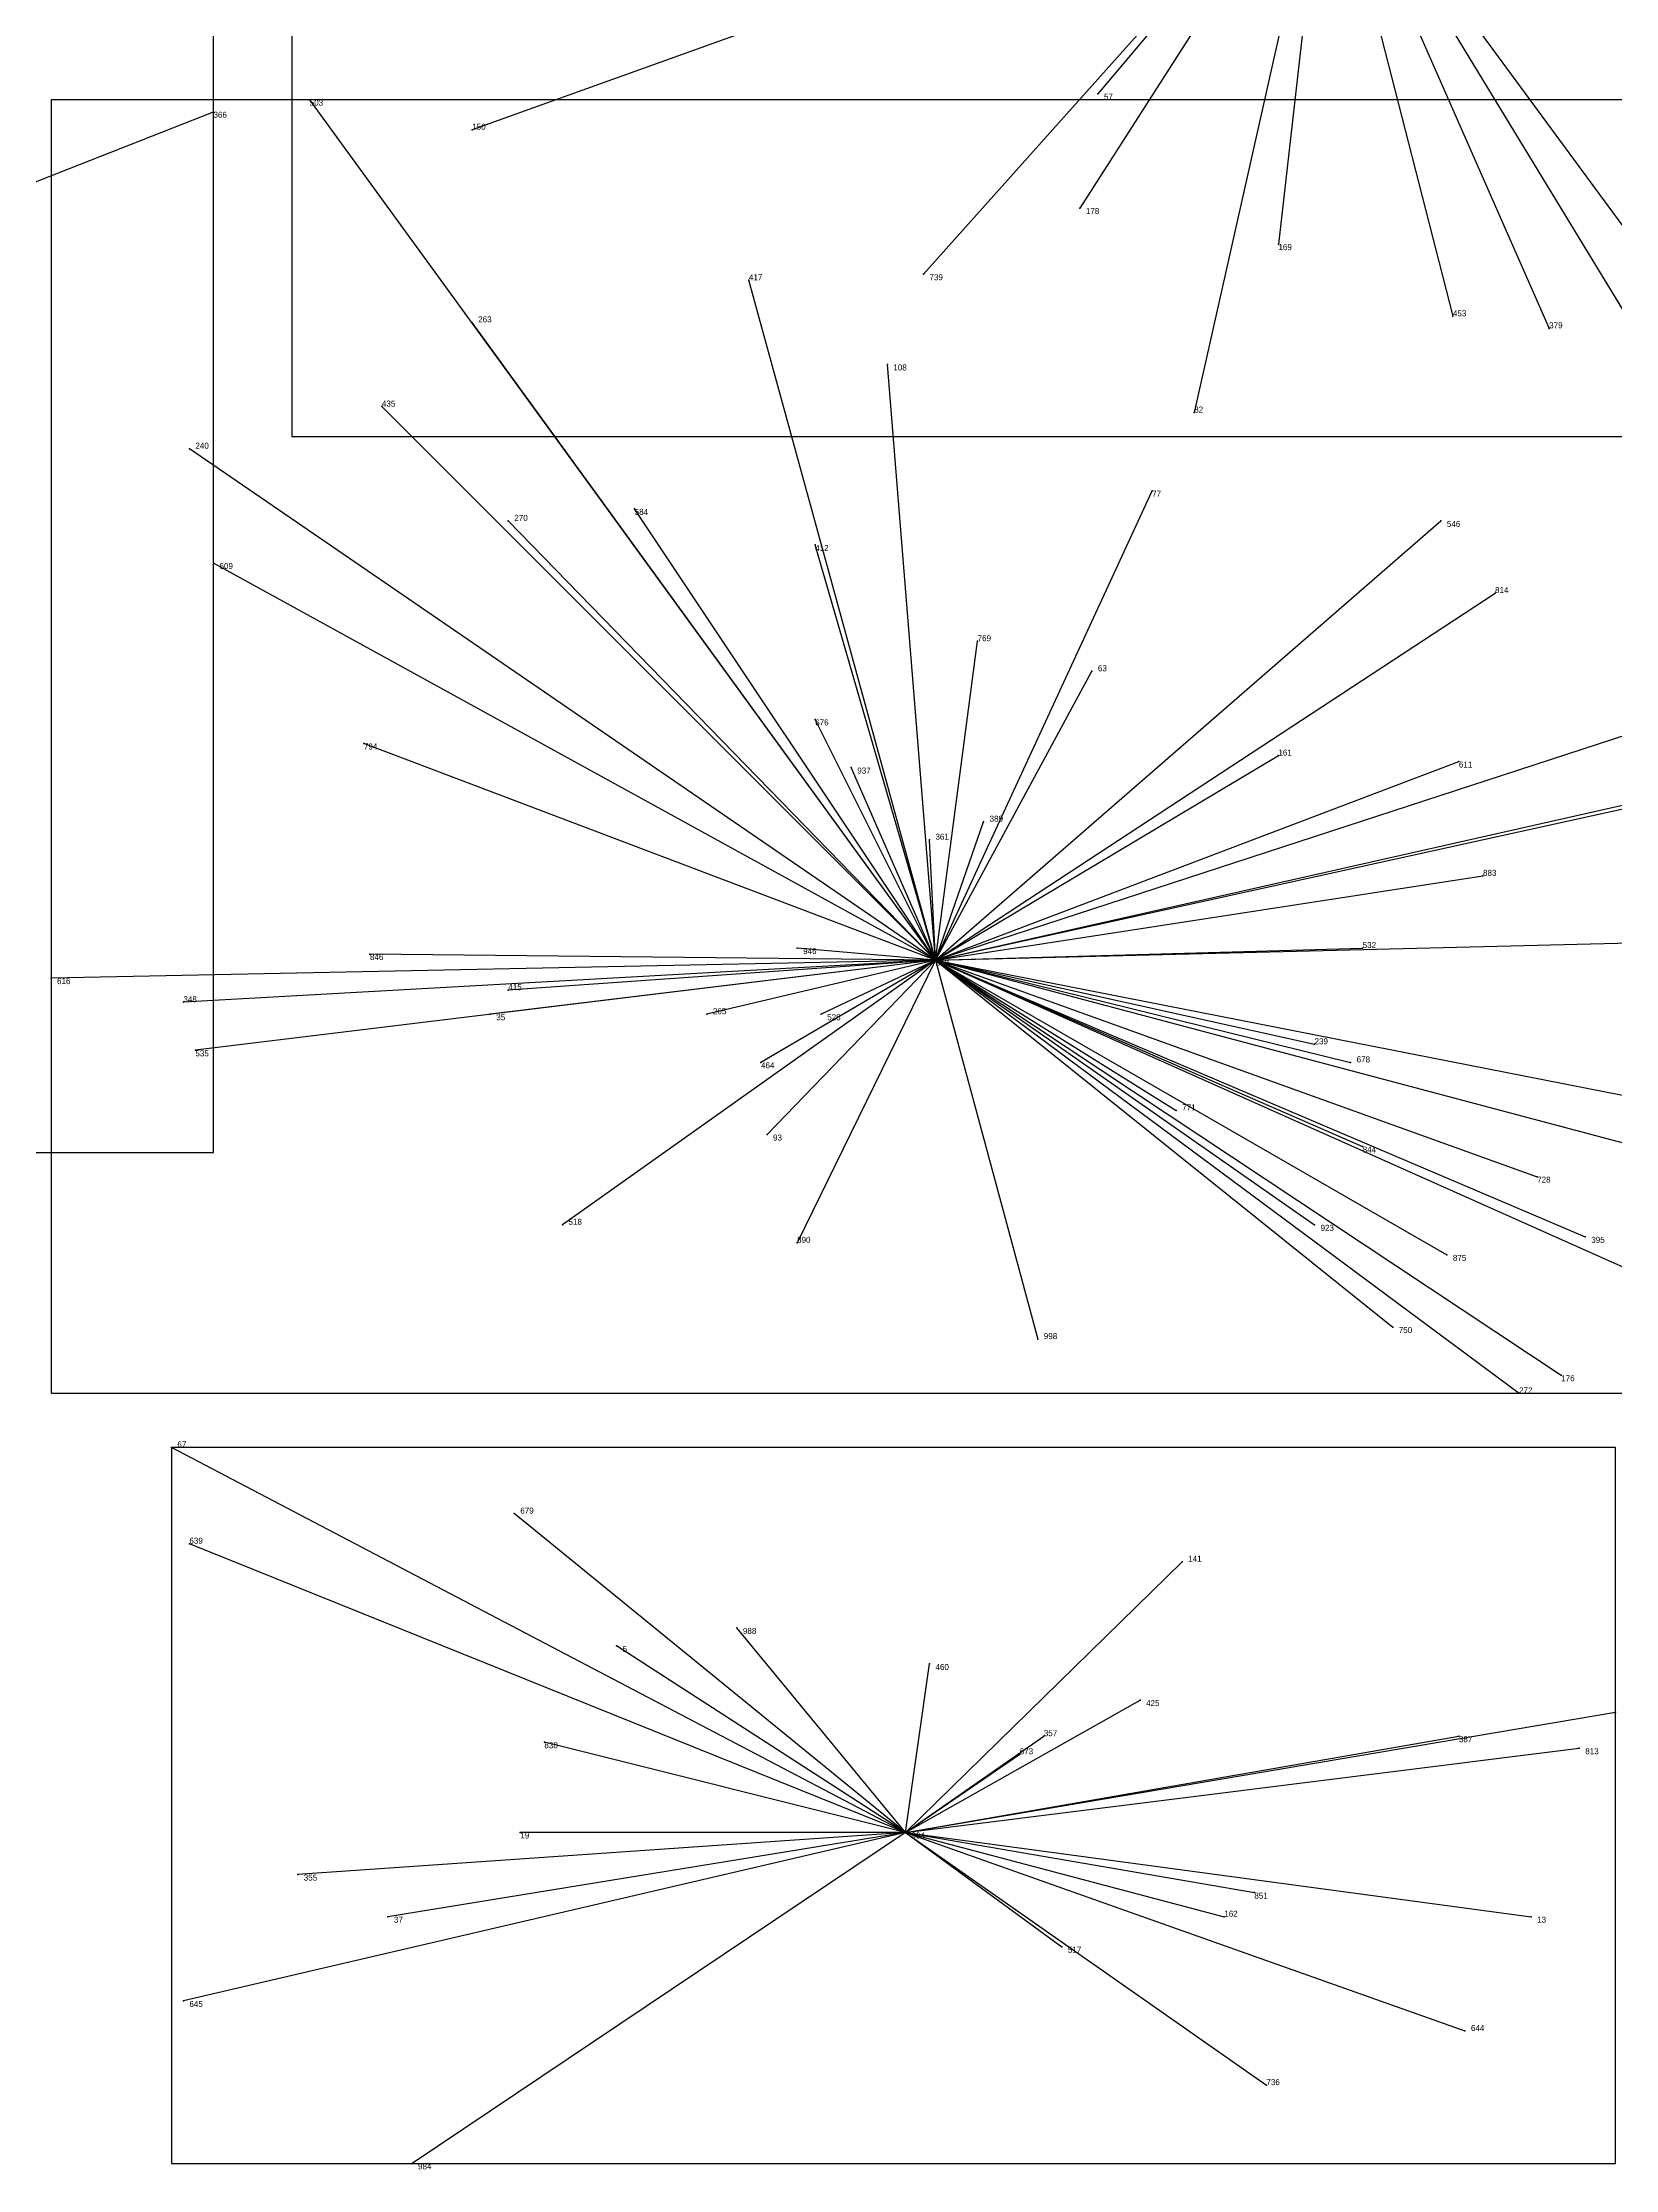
# Model space of a CAD drawing. Extents: x 0 to 1, y 0 to 1.
# Drawn here: x 0.2546 to 0.516, y 0.012 to 0.3655 of the extents above; entities that cross this region are included whole.
import ezdxf

# ---------------------------------------------------------------- set-up
doc = ezdxf.new("R2010")
doc.units = 0
for name, color, linetype in [('Clients', 3, 'CONTINUOUS'), ('Facilities', 3, 'CONTINUOUS'), ('Facilities_lines', 3, 'CONTINUOUS'), ('Min_max_boxes', 1, 'CONTINUOUS'), ('Normals', 1, 'CONTINUOUS'), ('Source_points', 5, 'CONTINUOUS'), ('Text', 3, 'CONTINUOUS')]:
    doc.layers.add(name, color=color, linetype=linetype)

msp = doc.modelspace()

# ---------------------------------------------------------------- linework, layer by layer
at = {"layer": 'Clients', "color": 5}
for p in [(0.283, 0.354), (0.299, 0.356), (0.43, 0.357), (0.326, 0.351), (0.427, 0.338), (0.46, 0.332), (0.372, 0.326), (0.401, 0.327), (0.326, 0.319), (0.489, 0.32), (0.505, 0.318), (0.395, 0.312), (0.311, 0.305), (0.446, 0.304), (0.279, 0.298), (0.439, 0.291), (0.353, 0.288), (0.332, 0.286), (0.487, 0.286), (0.383, 0.282), (0.283, 0.279), (0.496, 0.274), (0.41, 0.266), (0.429, 0.261), (0.383, 0.253), (0.308, 0.249), (0.389, 0.245), (0.46, 0.247), (0.49, 0.246), (0.411, 0.236), (0.402, 0.233), (0.494, 0.227), (0.309, 0.214), (0.38, 0.215), (0.474, 0.215), (0.256, 0.21), (0.278, 0.206), (0.332, 0.208), (0.329, 0.204), (0.365, 0.204), (0.384, 0.204), (0.28, 0.198), (0.466, 0.199), (0.374, 0.196), (0.472, 0.196), (0.443, 0.188), (0.375, 0.184), (0.474, 0.182), (0.503, 0.177), (0.341, 0.169), (0.466, 0.169), (0.511, 0.167), (0.38, 0.166), (0.488, 0.164), (0.42, 0.15), (0.479, 0.152), (0.507, 0.144), (0.5, 0.141), (0.276, 0.132), (0.333, 0.121), (0.279, 0.116), (0.444, 0.113), (0.35, 0.099), (0.37, 0.102), (0.402, 0.096), (0.437, 0.09), (0.516, 0.088), (0.338, 0.083), (0.421, 0.084), (0.49, 0.084), (0.51, 0.082), (0.417, 0.081), (0.334, 0.068), (0.297, 0.061), (0.456, 0.058), (0.312, 0.054), (0.451, 0.054), (0.502, 0.054), (0.424, 0.049), (0.278, 0.04), (0.491, 0.035), (0.458, 0.026), (0.316, 0.013)]:
    msp.add_point(p, dxfattribs=at)
at = {"layer": 'Facilities', "color": 3}
for p in [(0.403, 0.213), (0.398, 0.068)]:
    msp.add_point(p, dxfattribs=at)
at = {"layer": 'Facilities_lines', "color": 3}
for p, q in [((0.468, 0.402), (0.326, 0.351)), ((0.468, 0.402), (0.401, 0.327)), ((0.468, 0.402), (0.427, 0.338)), ((0.468, 0.402), (0.43, 0.357)), ((0.468, 0.402), (0.446, 0.304)), ((0.468, 0.402), (0.46, 0.332)), ((0.468, 0.402), (0.489, 0.32)), ((0.468, 0.402), (0.505, 0.318)), ((0.468, 0.402), (0.54, 0.304)), ((0.468, 0.402), (0.53, 0.3)), ((0.123, 0.291), (0.283, 0.354)), ((0.403, 0.213), (0.299, 0.356)), ((0.403, 0.213), (0.372, 0.326)), ((0.403, 0.213), (0.326, 0.319)), ((0.403, 0.213), (0.395, 0.312)), ((0.403, 0.213), (0.311, 0.305)), ((0.403, 0.213), (0.279, 0.298)), ((0.403, 0.213), (0.439, 0.291)), ((0.403, 0.213), (0.353, 0.288)), ((0.403, 0.213), (0.332, 0.286)), ((0.403, 0.213), (0.487, 0.286)), ((0.403, 0.213), (0.383, 0.282)), ((0.403, 0.213), (0.283, 0.279)), ((0.403, 0.213), (0.496, 0.274)), ((0.403, 0.213), (0.41, 0.266)), ((0.403, 0.213), (0.429, 0.261)), ((0.403, 0.213), (0.541, 0.258)), ((0.403, 0.213), (0.383, 0.253)), ((0.403, 0.213), (0.308, 0.249)), ((0.403, 0.213), (0.567, 0.25)), ((0.403, 0.213), (0.389, 0.245)), ((0.403, 0.213), (0.46, 0.247)), ((0.403, 0.213), (0.49, 0.246)), ((0.403, 0.213), (0.544, 0.244)), ((0.403, 0.213), (0.411, 0.236)), ((0.403, 0.213), (0.402, 0.233)), ((0.403, 0.213), (0.494, 0.227)), ((0.403, 0.213), (0.523, 0.216)), ((0.403, 0.213), (0.256, 0.21)), ((0.403, 0.213), (0.278, 0.206)), ((0.403, 0.213), (0.28, 0.198)), ((0.403, 0.213), (0.309, 0.214)), ((0.403, 0.213), (0.329, 0.204)), ((0.403, 0.213), (0.332, 0.208)), ((0.403, 0.213), (0.341, 0.169)), ((0.403, 0.213), (0.365, 0.204)), ((0.403, 0.213), (0.374, 0.196)), ((0.403, 0.213), (0.375, 0.184)), ((0.403, 0.213), (0.38, 0.215)), ((0.403, 0.213), (0.38, 0.166)), ((0.403, 0.213), (0.384, 0.204)), ((0.403, 0.213), (0.474, 0.215)), ((0.403, 0.213), (0.466, 0.199)), ((0.403, 0.213), (0.472, 0.196)), ((0.403, 0.213), (0.503, 0.177)), ((0.403, 0.213), (0.479, 0.152)), ((0.403, 0.213), (0.52, 0.19)), ((0.403, 0.213), (0.507, 0.144)), ((0.403, 0.213), (0.5, 0.141)), ((0.403, 0.213), (0.511, 0.167)), ((0.403, 0.213), (0.524, 0.159)), ((0.403, 0.213), (0.443, 0.188)), ((0.403, 0.213), (0.474, 0.182)), ((0.403, 0.213), (0.488, 0.164)), ((0.403, 0.213), (0.531, 0.179)), ((0.403, 0.213), (0.466, 0.169)), ((0.403, 0.213), (0.42, 0.15)), ((0.398, 0.068), (0.276, 0.132)), ((0.398, 0.068), (0.333, 0.121)), ((0.398, 0.068), (0.279, 0.116)), ((0.398, 0.068), (0.444, 0.113)), ((0.398, 0.068), (0.35, 0.099)), ((0.398, 0.068), (0.37, 0.102)), ((0.398, 0.068), (0.402, 0.096)), ((0.398, 0.068), (0.437, 0.09)), ((0.398, 0.068), (0.516, 0.088)), ((0.398, 0.068), (0.338, 0.083)), ((0.398, 0.068), (0.421, 0.084)), ((0.398, 0.068), (0.49, 0.084)), ((0.398, 0.068), (0.51, 0.082)), ((0.398, 0.068), (0.417, 0.081)), ((0.398, 0.068), (0.278, 0.04)), ((0.398, 0.068), (0.297, 0.061)), ((0.398, 0.068), (0.312, 0.054)), ((0.398, 0.068), (0.316, 0.013)), ((0.398, 0.068), (0.334, 0.068)), ((0.398, 0.068), (0.451, 0.054)), ((0.398, 0.068), (0.424, 0.049)), ((0.398, 0.068), (0.491, 0.035)), ((0.398, 0.068), (0.458, 0.026)), ((0.398, 0.068), (0.502, 0.054)), ((0.398, 0.068), (0.456, 0.058))]:
    msp.add_line(p, q, dxfattribs=at)
at = {"layer": 'Min_max_boxes', "color": 1}
for p, q in [((0.296, 0.507), (0.296, 0.3)), ((0.296, 0.507), (0.296, 0.3)), ((0.283, 0.181), (0.283, 0.432)), ((0.283, 0.181), (0.283, 0.432)), ((0.567, 0.356), (0.256, 0.356)), ((0.256, 0.356), (0.256, 0.141)), ((0.567, 0.356), (0.256, 0.356)), ((0.256, 0.356), (0.256, 0.141)), ((0.256, 0.356), (0.256, 0.356)), ((0.296, 0.3), (0.559, 0.3)), ((0.296, 0.3), (0.559, 0.3)), ((0.296, 0.3), (0.296, 0.3)), ((0.001, 0.181), (0.283, 0.181)), ((0.001, 0.181), (0.283, 0.181)), ((0.283, 0.181), (0.283, 0.181)), ((0.256, 0.141), (0.567, 0.141)), ((0.256, 0.141), (0.567, 0.141)), ((0.256, 0.141), (0.256, 0.141)), ((0.516, 0.132), (0.276, 0.132)), ((0.276, 0.132), (0.276, 0.013)), ((0.516, 0.132), (0.276, 0.132)), ((0.276, 0.132), (0.276, 0.013)), ((0.276, 0.132), (0.276, 0.132)), ((0.516, 0.013), (0.516, 0.132)), ((0.516, 0.013), (0.516, 0.132)), ((0.516, 0.132), (0.516, 0.132)), ((0.276, 0.013), (0.516, 0.013)), ((0.276, 0.013), (0.516, 0.013)), ((0.276, 0.013), (0.276, 0.013)), ((0.516, 0.013), (0.516, 0.013))]:
    msp.add_line(p, q, dxfattribs=at)
at = {"layer": 'Normals', "color": 1}
for p, q in [((0.283, 0.354), (0.283, 0.354, 0.1)), ((0.299, 0.356), (0.299, 0.356, 0.1)), ((0.43, 0.357), (0.43, 0.357, 0.1)), ((0.326, 0.351), (0.326, 0.351, 0.1)), ((0.427, 0.338), (0.427, 0.338, 0.1)), ((0.46, 0.332), (0.46, 0.332, 0.1)), ((0.372, 0.326), (0.372, 0.326, 0.1)), ((0.401, 0.327), (0.401, 0.327, 0.1)), ((0.326, 0.319), (0.326, 0.319, 0.1)), ((0.489, 0.32), (0.489, 0.32, 0.1)), ((0.505, 0.318), (0.505, 0.318, 0.1)), ((0.395, 0.312), (0.395, 0.312, 0.1)), ((0.311, 0.305), (0.311, 0.305, 0.1)), ((0.446, 0.304), (0.446, 0.304, 0.1)), ((0.279, 0.298), (0.279, 0.298, 0.1)), ((0.439, 0.291), (0.439, 0.291, 0.1)), ((0.353, 0.288), (0.353, 0.288, 0.1)), ((0.332, 0.286), (0.332, 0.286, 0.1)), ((0.487, 0.286), (0.487, 0.286, 0.1)), ((0.383, 0.282), (0.383, 0.282, 0.1)), ((0.283, 0.279), (0.283, 0.279, 0.1)), ((0.496, 0.274), (0.496, 0.274, 0.1)), ((0.41, 0.266), (0.41, 0.266, 0.1)), ((0.429, 0.261), (0.429, 0.261, 0.1)), ((0.383, 0.253), (0.383, 0.253, 0.1)), ((0.308, 0.249), (0.308, 0.249, 0.1)), ((0.389, 0.245), (0.389, 0.245, 0.1)), ((0.46, 0.247), (0.46, 0.247, 0.1)), ((0.49, 0.246), (0.49, 0.246, 0.1)), ((0.411, 0.236), (0.411, 0.236, 0.1)), ((0.402, 0.233), (0.402, 0.233, 0.1)), ((0.494, 0.227), (0.494, 0.227, 0.1)), ((0.309, 0.214), (0.309, 0.214, 0.1)), ((0.38, 0.215), (0.38, 0.215, 0.1)), ((0.403, 0.213), (0.403, 0.213, 0.1)), ((0.474, 0.215), (0.474, 0.215, 0.1)), ((0.256, 0.21), (0.256, 0.21, 0.1)), ((0.278, 0.206), (0.278, 0.206, 0.1)), ((0.332, 0.208), (0.332, 0.208, 0.1)), ((0.329, 0.204), (0.329, 0.204, 0.1)), ((0.365, 0.204), (0.365, 0.204, 0.1)), ((0.384, 0.204), (0.384, 0.204, 0.1)), ((0.28, 0.198), (0.28, 0.198, 0.1)), ((0.466, 0.199), (0.466, 0.199, 0.1)), ((0.374, 0.196), (0.374, 0.196, 0.1)), ((0.472, 0.196), (0.472, 0.196, 0.1)), ((0.443, 0.188), (0.443, 0.188, 0.1)), ((0.375, 0.184), (0.375, 0.184, 0.1)), ((0.474, 0.182), (0.474, 0.182, 0.1)), ((0.503, 0.177), (0.503, 0.177, 0.1)), ((0.341, 0.169), (0.341, 0.169, 0.1)), ((0.466, 0.169), (0.466, 0.169, 0.1)), ((0.511, 0.167), (0.511, 0.167, 0.1)), ((0.38, 0.166), (0.38, 0.166, 0.1)), ((0.488, 0.164), (0.488, 0.164, 0.1)), ((0.42, 0.15), (0.42, 0.15, 0.1)), ((0.479, 0.152), (0.479, 0.152, 0.1)), ((0.507, 0.144), (0.507, 0.144, 0.1)), ((0.5, 0.141), (0.5, 0.141, 0.1)), ((0.276, 0.132), (0.276, 0.132, 0.1)), ((0.333, 0.121), (0.333, 0.121, 0.1)), ((0.279, 0.116), (0.279, 0.116, 0.1)), ((0.444, 0.113), (0.444, 0.113, 0.1)), ((0.35, 0.099), (0.35, 0.099, 0.1)), ((0.37, 0.102), (0.37, 0.102, 0.1)), ((0.402, 0.096), (0.402, 0.096, 0.1)), ((0.437, 0.09), (0.437, 0.09, 0.1)), ((0.516, 0.088), (0.516, 0.088, 0.1)), ((0.338, 0.083), (0.338, 0.083, 0.1)), ((0.421, 0.084), (0.421, 0.084, 0.1)), ((0.49, 0.084), (0.49, 0.084, 0.1)), ((0.51, 0.082), (0.51, 0.082, 0.1)), ((0.417, 0.081), (0.417, 0.081, 0.1)), ((0.334, 0.068), (0.334, 0.068, 0.1)), ((0.398, 0.068), (0.398, 0.068, 0.1)), ((0.297, 0.061), (0.297, 0.061, 0.1)), ((0.456, 0.058), (0.456, 0.058, 0.1)), ((0.312, 0.054), (0.312, 0.054, 0.1)), ((0.451, 0.054), (0.451, 0.054, 0.1)), ((0.502, 0.054), (0.502, 0.054, 0.1)), ((0.424, 0.049), (0.424, 0.049, 0.1)), ((0.278, 0.04), (0.278, 0.04, 0.1)), ((0.491, 0.035), (0.491, 0.035, 0.1)), ((0.458, 0.026), (0.458, 0.026, 0.1)), ((0.316, 0.013), (0.316, 0.013, 0.1))]:
    msp.add_line(p, q, dxfattribs=at)
at = {"layer": 'Source_points', "color": 5}
for p in [(0.283, 0.354), (0.299, 0.356), (0.43, 0.357), (0.326, 0.351), (0.427, 0.338), (0.46, 0.332), (0.372, 0.326), (0.401, 0.327), (0.326, 0.319), (0.489, 0.32), (0.505, 0.318), (0.395, 0.312), (0.311, 0.305), (0.446, 0.304), (0.279, 0.298), (0.439, 0.291), (0.353, 0.288), (0.332, 0.286), (0.487, 0.286), (0.383, 0.282), (0.283, 0.279), (0.496, 0.274), (0.41, 0.266), (0.429, 0.261), (0.383, 0.253), (0.308, 0.249), (0.389, 0.245), (0.46, 0.247), (0.49, 0.246), (0.411, 0.236), (0.402, 0.233), (0.494, 0.227), (0.309, 0.214), (0.38, 0.215), (0.403, 0.213), (0.474, 0.215), (0.256, 0.21), (0.278, 0.206), (0.332, 0.208), (0.329, 0.204), (0.365, 0.204), (0.384, 0.204), (0.28, 0.198), (0.466, 0.199), (0.374, 0.196), (0.472, 0.196), (0.443, 0.188), (0.375, 0.184), (0.474, 0.182), (0.503, 0.177), (0.341, 0.169), (0.466, 0.169), (0.511, 0.167), (0.38, 0.166), (0.488, 0.164), (0.42, 0.15), (0.479, 0.152), (0.507, 0.144), (0.5, 0.141), (0.276, 0.132), (0.333, 0.121), (0.279, 0.116), (0.444, 0.113), (0.35, 0.099), (0.37, 0.102), (0.402, 0.096), (0.437, 0.09), (0.516, 0.088), (0.338, 0.083), (0.421, 0.084), (0.49, 0.084), (0.51, 0.082), (0.417, 0.081), (0.334, 0.068), (0.398, 0.068), (0.297, 0.061), (0.456, 0.058), (0.312, 0.054), (0.451, 0.054), (0.502, 0.054), (0.424, 0.049), (0.278, 0.04), (0.491, 0.035), (0.458, 0.026), (0.316, 0.013)]:
    msp.add_point(p, dxfattribs=at)

# ---------------------------------------------------------------- texts
at = {"layer": 'Text', "color": 3}
for s, p in [('366', (0.283, 0.353)), ('503', (0.299, 0.355)), ('57', (0.431, 0.356)), ('150', (0.326, 0.351)), ('178', (0.428, 0.337)), ('169', (0.46, 0.331)), ('417', (0.372, 0.326)), ('739', (0.402, 0.326)), ('263', (0.327, 0.319)), ('453', (0.489, 0.32)), ('379', (0.505, 0.318)), ('108', (0.396, 0.311)), ('435', (0.311, 0.305)), ('82', (0.446, 0.304)), ('240', (0.28, 0.298)), ('77', (0.439, 0.29)), ('270', (0.333, 0.286)), ('584', (0.353, 0.287)), ('546', (0.488, 0.285)), ('412', (0.383, 0.281)), ('609', (0.284, 0.278)), ('814', (0.496, 0.274)), ('769', (0.41, 0.266)), ('63', (0.43, 0.261)), ('676', (0.383, 0.252)), ('794', (0.308, 0.248)), ('161', (0.46, 0.247)), ('937', (0.39, 0.244)), ('611', (0.49, 0.245)), ('389', (0.412, 0.236)), ('361', (0.403, 0.233)), ('883', (0.494, 0.227)), ('532', (0.474, 0.215)), ('846', (0.309, 0.213)), ('946', (0.381, 0.214)), ('812', (0.403, 0.212)), ('616', (0.257, 0.209)), ('415', (0.332, 0.208)), ('348', (0.278, 0.206)), ('35', (0.33, 0.203)), ('265', (0.366, 0.204)), ('528', (0.385, 0.203)), ('535', (0.28, 0.197)), ('239', (0.466, 0.199)), ('464', (0.374, 0.195)), ('678', (0.473, 0.196)), ('771', (0.444, 0.188)), ('93', (0.376, 0.183)), ('844', (0.474, 0.181)), ('728', (0.503, 0.176)), ('518', (0.342, 0.169)), ('890', (0.38, 0.166)), ('923', (0.467, 0.168)), ('395', (0.512, 0.166)), ('875', (0.489, 0.163)), ('750', (0.48, 0.151)), ('998', (0.421, 0.15)), ('272', (0.5, 0.141)), ('176', (0.507, 0.143)), ('67', (0.277, 0.132)), ('679', (0.334, 0.121)), ('639', (0.279, 0.116)), ('141', (0.445, 0.113)), ('5', (0.351, 0.098)), ('988', (0.371, 0.101)), ('460', (0.403, 0.095)), ('425', (0.438, 0.089)), ('357', (0.421, 0.084)), ('838', (0.338, 0.082)), ('673', (0.417, 0.081)), ('387', (0.49, 0.083)), ('813', (0.511, 0.081)), ('19', (0.334, 0.067)), ('994', (0.399, 0.067)), ('355', (0.298, 0.06)), ('851', (0.456, 0.057)), ('37', (0.313, 0.053)), ('162', (0.451, 0.054)), ('13', (0.503, 0.053)), ('517', (0.425, 0.048)), ('645', (0.279, 0.039)), ('644', (0.492, 0.035)), ('736', (0.458, 0.026)), ('984', (0.317, 0.012))]:
    msp.add_text(s, height=0.001, dxfattribs=at).set_placement(p)

doc.saveas('drawing.dxf')
